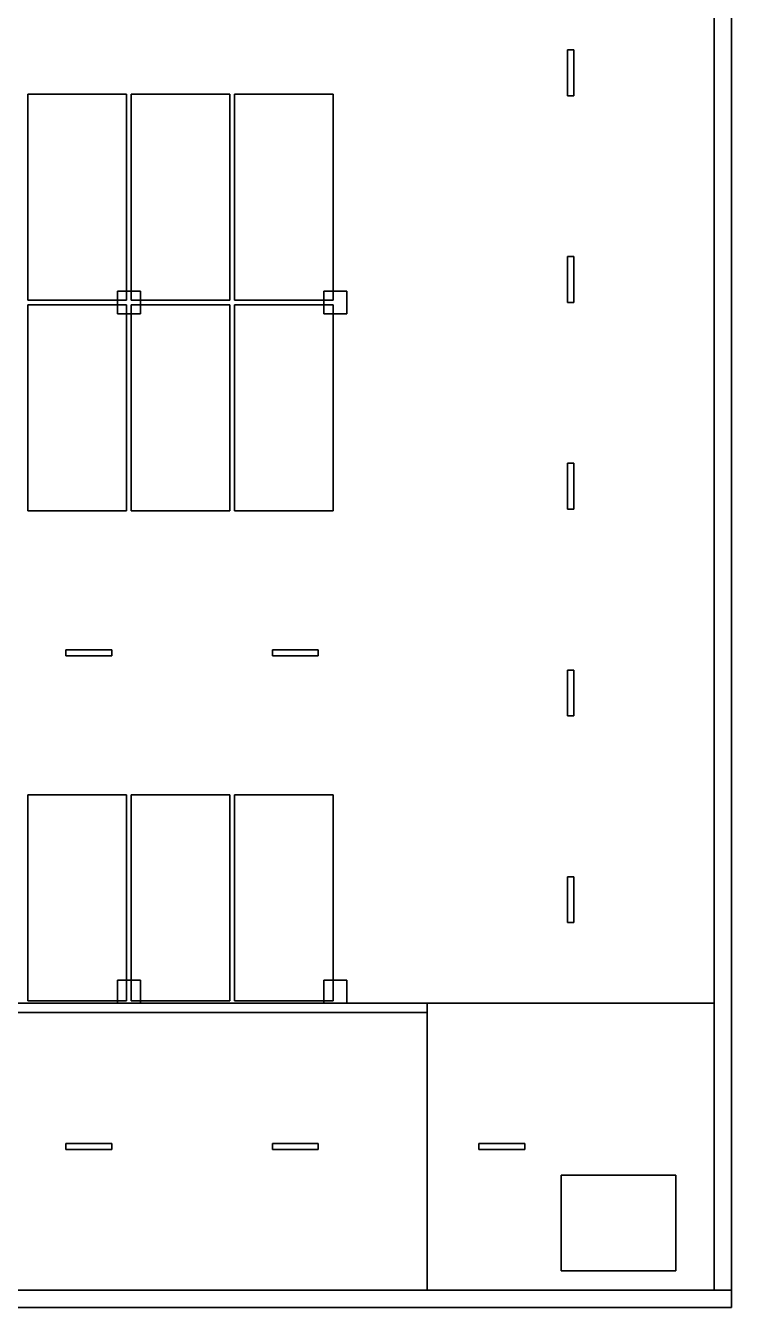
# Model space of a CAD drawing. Header units: metres. Extents: x 0 to 120, y -8 to 55.
# Drawn here: x 102 to 120.45, y -7.95 to 25.53 of the extents above; entities that cross this region are included whole.
import ezdxf

# ---------------------------------------------------------------- set-up
doc = ezdxf.new("R2010")
doc.units = ezdxf.units.M

msp = doc.modelspace()

# ---------------------------------------------------------------- linework, layer by layer
at = {"layer": 'COLUMN', "color": 7}
for points in [[(104.4, 18, -3.4), (104.4, 18.6, -3.4), (105, 18.6, -3.4), (105, 18, -3.4)], [(104.4, 18, -0.3), (105, 18, -0.3), (105, 18.6, -0.3), (104.4, 18.6, -0.3)], [(105, 18.6, -3.4), (104.4, 18.6, -3.4), (104.4, 18.6, -0.3), (105, 18.6, -0.3)], [(104.4, 18.6, -3.4), (104.4, 18, -3.4), (104.4, 18, -0.3), (104.4, 18.6, -0.3)], [(104.4, 18, -6.8), (104.4, 18.6, -6.8), (105, 18.6, -6.8), (105, 18, -6.8)], [(104.4, 18, -3.7), (105, 18, -3.7), (105, 18.6, -3.7), (104.4, 18.6, -3.7)], [(105, 18.6, -6.8), (104.4, 18.6, -6.8), (104.4, 18.6, -3.7), (105, 18.6, -3.7)], [(104.4, 18.6, -6.8), (104.4, 18, -6.8), (104.4, 18, -3.7), (104.4, 18.6, -3.7)], [(104.4, 18, -10.2), (104.4, 18.6, -10.2), (105, 18.6, -10.2), (105, 18, -10.2)], [(104.4, 18, -7.1), (105, 18, -7.1), (105, 18.6, -7.1), (104.4, 18.6, -7.1)], [(105, 18.6, -10.2), (104.4, 18.6, -10.2), (104.4, 18.6, -7.1), (105, 18.6, -7.1)], [(104.4, 18.6, -10.2), (104.4, 18, -10.2), (104.4, 18, -7.1), (104.4, 18.6, -7.1)], [(105, 18, -3.4), (105, 18.6, -3.4), (105, 18.6, -0.3), (105, 18, -0.3)], [(105, 18, -6.8), (105, 18.6, -6.8), (105, 18.6, -3.7), (105, 18, -3.7)], [(105, 18, -10.2), (105, 18.6, -10.2), (105, 18.6, -7.1), (105, 18, -7.1)], [(109.8, 18, -3.4), (109.8, 18.6, -3.4), (110.4, 18.6, -3.4), (110.4, 18, -3.4)], [(109.8, 18, -0.3), (110.4, 18, -0.3), (110.4, 18.6, -0.3), (109.8, 18.6, -0.3)], [(110.4, 18.6, -3.4), (109.8, 18.6, -3.4), (109.8, 18.6, -0.3), (110.4, 18.6, -0.3)], [(109.8, 18.6, -3.4), (109.8, 18, -3.4), (109.8, 18, -0.3), (109.8, 18.6, -0.3)], [(109.8, 18, -6.8), (109.8, 18.6, -6.8), (110.4, 18.6, -6.8), (110.4, 18, -6.8)], [(109.8, 18, -3.7), (110.4, 18, -3.7), (110.4, 18.6, -3.7), (109.8, 18.6, -3.7)], [(110.4, 18.6, -6.8), (109.8, 18.6, -6.8), (109.8, 18.6, -3.7), (110.4, 18.6, -3.7)], [(109.8, 18.6, -6.8), (109.8, 18, -6.8), (109.8, 18, -3.7), (109.8, 18.6, -3.7)], [(109.8, 18, -10.2), (109.8, 18.6, -10.2), (110.4, 18.6, -10.2), (110.4, 18, -10.2)], [(109.8, 18, -7.1), (110.4, 18, -7.1), (110.4, 18.6, -7.1), (109.8, 18.6, -7.1)], [(110.4, 18.6, -10.2), (109.8, 18.6, -10.2), (109.8, 18.6, -7.1), (110.4, 18.6, -7.1)], [(109.8, 18.6, -10.2), (109.8, 18, -10.2), (109.8, 18, -7.1), (109.8, 18.6, -7.1)], [(110.4, 18, -3.4), (110.4, 18.6, -3.4), (110.4, 18.6, -0.3), (110.4, 18, -0.3)], [(110.4, 18, -6.8), (110.4, 18.6, -6.8), (110.4, 18.6, -3.7), (110.4, 18, -3.7)], [(110.4, 18, -10.2), (110.4, 18.6, -10.2), (110.4, 18.6, -7.1), (110.4, 18, -7.1)], [(104.4, 18, -3.4), (105, 18, -3.4), (105, 18, -0.3), (104.4, 18, -0.3)], [(104.4, 18, -6.8), (105, 18, -6.8), (105, 18, -3.7), (104.4, 18, -3.7)], [(104.4, 18, -10.2), (105, 18, -10.2), (105, 18, -7.1), (104.4, 18, -7.1)], [(109.8, 18, -3.4), (110.4, 18, -3.4), (110.4, 18, -0.3), (109.8, 18, -0.3)], [(109.8, 18, -6.8), (110.4, 18, -6.8), (110.4, 18, -3.7), (109.8, 18, -3.7)], [(109.8, 18, -10.2), (110.4, 18, -10.2), (110.4, 18, -7.1), (109.8, 18, -7.1)], [(104.4, 0, -3.4), (104.4, 0.6, -3.4), (105, 0.6, -3.4), (105, 0, -3.4)], [(104.4, 0, -0.3), (105, 0, -0.3), (105, 0.6, -0.3), (104.4, 0.6, -0.3)], [(105, 0.6, -3.4), (104.4, 0.6, -3.4), (104.4, 0.6, -0.3), (105, 0.6, -0.3)], [(104.4, 0.6, -3.4), (104.4, 0, -3.4), (104.4, 0, -0.3), (104.4, 0.6, -0.3)], [(104.4, 0, -6.8), (104.4, 0.6, -6.8), (105, 0.6, -6.8), (105, 0, -6.8)], [(104.4, 0, -3.7), (105, 0, -3.7), (105, 0.6, -3.7), (104.4, 0.6, -3.7)], [(105, 0.6, -6.8), (104.4, 0.6, -6.8), (104.4, 0.6, -3.7), (105, 0.6, -3.7)], [(104.4, 0.6, -6.8), (104.4, 0, -6.8), (104.4, 0, -3.7), (104.4, 0.6, -3.7)], [(104.4, 0, -10.2), (104.4, 0.6, -10.2), (105, 0.6, -10.2), (105, 0, -10.2)], [(104.4, 0, -7.1), (105, 0, -7.1), (105, 0.6, -7.1), (104.4, 0.6, -7.1)], [(105, 0.6, -10.2), (104.4, 0.6, -10.2), (104.4, 0.6, -7.1), (105, 0.6, -7.1)], [(104.4, 0.6, -10.2), (104.4, 0, -10.2), (104.4, 0, -7.1), (104.4, 0.6, -7.1)], [(105, 0, -3.4), (105, 0.6, -3.4), (105, 0.6, -0.3), (105, 0, -0.3)], [(105, 0, -6.8), (105, 0.6, -6.8), (105, 0.6, -3.7), (105, 0, -3.7)], [(105, 0, -10.2), (105, 0.6, -10.2), (105, 0.6, -7.1), (105, 0, -7.1)], [(109.8, 0, -3.4), (109.8, 0.6, -3.4), (110.4, 0.6, -3.4), (110.4, 0, -3.4)], [(109.8, 0, -0.3), (110.4, 0, -0.3), (110.4, 0.6, -0.3), (109.8, 0.6, -0.3)], [(110.4, 0.6, -3.4), (109.8, 0.6, -3.4), (109.8, 0.6, -0.3), (110.4, 0.6, -0.3)], [(109.8, 0.6, -3.4), (109.8, 0, -3.4), (109.8, 0, -0.3), (109.8, 0.6, -0.3)], [(109.8, 0, -6.8), (109.8, 0.6, -6.8), (110.4, 0.6, -6.8), (110.4, 0, -6.8)], [(109.8, 0, -3.7), (110.4, 0, -3.7), (110.4, 0.6, -3.7), (109.8, 0.6, -3.7)], [(110.4, 0.6, -6.8), (109.8, 0.6, -6.8), (109.8, 0.6, -3.7), (110.4, 0.6, -3.7)], [(109.8, 0.6, -6.8), (109.8, 0, -6.8), (109.8, 0, -3.7), (109.8, 0.6, -3.7)], [(109.8, 0, -10.2), (109.8, 0.6, -10.2), (110.4, 0.6, -10.2), (110.4, 0, -10.2)], [(109.8, 0, -7.1), (110.4, 0, -7.1), (110.4, 0.6, -7.1), (109.8, 0.6, -7.1)], [(110.4, 0.6, -10.2), (109.8, 0.6, -10.2), (109.8, 0.6, -7.1), (110.4, 0.6, -7.1)], [(109.8, 0.6, -10.2), (109.8, 0, -10.2), (109.8, 0, -7.1), (109.8, 0.6, -7.1)], [(110.4, 0, -3.4), (110.4, 0.6, -3.4), (110.4, 0.6, -0.3), (110.4, 0, -0.3)], [(110.4, 0, -6.8), (110.4, 0.6, -6.8), (110.4, 0.6, -3.7), (110.4, 0, -3.7)], [(110.4, 0, -10.2), (110.4, 0.6, -10.2), (110.4, 0.6, -7.1), (110.4, 0, -7.1)], [(104.4, 0, -3.4), (105, 0, -3.4), (105, 0, -0.3), (104.4, 0, -0.3)], [(104.4, 0, -6.8), (105, 0, -6.8), (105, 0, -3.7), (104.4, 0, -3.7)], [(104.4, 0, -10.2), (105, 0, -10.2), (105, 0, -7.1), (104.4, 0, -7.1)], [(109.8, 0, -3.4), (110.4, 0, -3.4), (110.4, 0, -0.3), (109.8, 0, -0.3)], [(109.8, 0, -6.8), (110.4, 0, -6.8), (110.4, 0, -3.7), (109.8, 0, -3.7)], [(109.8, 0, -10.2), (110.4, 0, -10.2), (110.4, 0, -7.1), (109.8, 0, -7.1)]]:
    msp.add_3dface(points, dxfattribs=at)
at = {"layer": 'GUARD', "color": 9}
for points in [[(88.5, -0.25, -3.4), (88.5, 0, -3.4), (112.5, 0, -3.4), (112.5, -0.25, -3.4)], [(88.5, -0.25, -2.3), (112.5, -0.25, -2.3), (112.5, 0, -2.3), (88.5, 0, -2.3)], [(112.5, 0, -3.4), (88.5, 0, -3.4), (88.5, 0, -2.3), (112.5, 0, -2.3)], [(112.5, -0.25, -3.4), (112.5, 0, -3.4), (112.5, 0, -2.3), (112.5, -0.25, -2.3)], [(88.5, -0.25, -3.4), (112.5, -0.25, -3.4), (112.5, -0.25, -2.3), (88.5, -0.25, -2.3)]]:
    msp.add_3dface(points, dxfattribs=at)
at = {"layer": 'LIGHT', "color": 2}
for points in [[(116.17, 23.7, -0.4), (116.17, 24.9, -0.4), (116.33, 24.9, -0.4), (116.33, 23.7, -0.4)], [(116.17, 23.7, -0.3), (116.33, 23.7, -0.3), (116.33, 24.9, -0.3), (116.17, 24.9, -0.3)], [(116.33, 24.9, -0.4), (116.17, 24.9, -0.4), (116.17, 24.9, -0.3), (116.33, 24.9, -0.3)], [(116.17, 24.9, -0.4), (116.17, 23.7, -0.4), (116.17, 23.7, -0.3), (116.17, 24.9, -0.3)], [(116.17, 23.7, -3.8), (116.17, 24.9, -3.8), (116.33, 24.9, -3.8), (116.33, 23.7, -3.8)], [(116.17, 23.7, -3.7), (116.33, 23.7, -3.7), (116.33, 24.9, -3.7), (116.17, 24.9, -3.7)], [(116.33, 24.9, -3.8), (116.17, 24.9, -3.8), (116.17, 24.9, -3.7), (116.33, 24.9, -3.7)], [(116.17, 24.9, -3.8), (116.17, 23.7, -3.8), (116.17, 23.7, -3.7), (116.17, 24.9, -3.7)], [(116.17, 23.7, -7.2), (116.17, 24.9, -7.2), (116.33, 24.9, -7.2), (116.33, 23.7, -7.2)], [(116.17, 23.7, -7.1), (116.33, 23.7, -7.1), (116.33, 24.9, -7.1), (116.17, 24.9, -7.1)], [(116.33, 24.9, -7.2), (116.17, 24.9, -7.2), (116.17, 24.9, -7.1), (116.33, 24.9, -7.1)], [(116.17, 24.9, -7.2), (116.17, 23.7, -7.2), (116.17, 23.7, -7.1), (116.17, 24.9, -7.1)], [(116.33, 23.7, -0.4), (116.33, 24.9, -0.4), (116.33, 24.9, -0.3), (116.33, 23.7, -0.3)], [(116.33, 23.7, -3.8), (116.33, 24.9, -3.8), (116.33, 24.9, -3.7), (116.33, 23.7, -3.7)], [(116.33, 23.7, -7.2), (116.33, 24.9, -7.2), (116.33, 24.9, -7.1), (116.33, 23.7, -7.1)], [(116.17, 23.7, -0.4), (116.33, 23.7, -0.4), (116.33, 23.7, -0.3), (116.17, 23.7, -0.3)], [(116.17, 23.7, -3.8), (116.33, 23.7, -3.8), (116.33, 23.7, -3.7), (116.17, 23.7, -3.7)], [(116.17, 23.7, -7.2), (116.33, 23.7, -7.2), (116.33, 23.7, -7.1), (116.17, 23.7, -7.1)], [(116.17, 18.3, -0.4), (116.17, 19.5, -0.4), (116.33, 19.5, -0.4), (116.33, 18.3, -0.4)], [(116.17, 18.3, -0.3), (116.33, 18.3, -0.3), (116.33, 19.5, -0.3), (116.17, 19.5, -0.3)], [(116.33, 19.5, -0.4), (116.17, 19.5, -0.4), (116.17, 19.5, -0.3), (116.33, 19.5, -0.3)], [(116.17, 19.5, -0.4), (116.17, 18.3, -0.4), (116.17, 18.3, -0.3), (116.17, 19.5, -0.3)], [(116.17, 18.3, -3.8), (116.17, 19.5, -3.8), (116.33, 19.5, -3.8), (116.33, 18.3, -3.8)], [(116.17, 18.3, -3.7), (116.33, 18.3, -3.7), (116.33, 19.5, -3.7), (116.17, 19.5, -3.7)], [(116.33, 19.5, -3.8), (116.17, 19.5, -3.8), (116.17, 19.5, -3.7), (116.33, 19.5, -3.7)], [(116.17, 19.5, -3.8), (116.17, 18.3, -3.8), (116.17, 18.3, -3.7), (116.17, 19.5, -3.7)], [(116.17, 18.3, -7.2), (116.17, 19.5, -7.2), (116.33, 19.5, -7.2), (116.33, 18.3, -7.2)], [(116.17, 18.3, -7.1), (116.33, 18.3, -7.1), (116.33, 19.5, -7.1), (116.17, 19.5, -7.1)], [(116.33, 19.5, -7.2), (116.17, 19.5, -7.2), (116.17, 19.5, -7.1), (116.33, 19.5, -7.1)], [(116.17, 19.5, -7.2), (116.17, 18.3, -7.2), (116.17, 18.3, -7.1), (116.17, 19.5, -7.1)], [(116.33, 18.3, -0.4), (116.33, 19.5, -0.4), (116.33, 19.5, -0.3), (116.33, 18.3, -0.3)], [(116.33, 18.3, -3.8), (116.33, 19.5, -3.8), (116.33, 19.5, -3.7), (116.33, 18.3, -3.7)], [(116.33, 18.3, -7.2), (116.33, 19.5, -7.2), (116.33, 19.5, -7.1), (116.33, 18.3, -7.1)], [(116.17, 18.3, -0.4), (116.33, 18.3, -0.4), (116.33, 18.3, -0.3), (116.17, 18.3, -0.3)], [(116.17, 18.3, -3.8), (116.33, 18.3, -3.8), (116.33, 18.3, -3.7), (116.17, 18.3, -3.7)], [(116.17, 18.3, -7.2), (116.33, 18.3, -7.2), (116.33, 18.3, -7.1), (116.17, 18.3, -7.1)], [(116.17, 12.9, -0.4), (116.17, 14.1, -0.4), (116.33, 14.1, -0.4), (116.33, 12.9, -0.4)], [(116.17, 12.9, -0.3), (116.33, 12.9, -0.3), (116.33, 14.1, -0.3), (116.17, 14.1, -0.3)], [(116.33, 14.1, -0.4), (116.17, 14.1, -0.4), (116.17, 14.1, -0.3), (116.33, 14.1, -0.3)], [(116.17, 14.1, -0.4), (116.17, 12.9, -0.4), (116.17, 12.9, -0.3), (116.17, 14.1, -0.3)], [(116.17, 12.9, -3.8), (116.17, 14.1, -3.8), (116.33, 14.1, -3.8), (116.33, 12.9, -3.8)], [(116.17, 12.9, -3.7), (116.33, 12.9, -3.7), (116.33, 14.1, -3.7), (116.17, 14.1, -3.7)], [(116.33, 14.1, -3.8), (116.17, 14.1, -3.8), (116.17, 14.1, -3.7), (116.33, 14.1, -3.7)], [(116.17, 14.1, -3.8), (116.17, 12.9, -3.8), (116.17, 12.9, -3.7), (116.17, 14.1, -3.7)], [(116.17, 12.9, -7.2), (116.17, 14.1, -7.2), (116.33, 14.1, -7.2), (116.33, 12.9, -7.2)], [(116.17, 12.9, -7.1), (116.33, 12.9, -7.1), (116.33, 14.1, -7.1), (116.17, 14.1, -7.1)], [(116.33, 14.1, -7.2), (116.17, 14.1, -7.2), (116.17, 14.1, -7.1), (116.33, 14.1, -7.1)], [(116.17, 14.1, -7.2), (116.17, 12.9, -7.2), (116.17, 12.9, -7.1), (116.17, 14.1, -7.1)], [(116.33, 12.9, -0.4), (116.33, 14.1, -0.4), (116.33, 14.1, -0.3), (116.33, 12.9, -0.3)], [(116.33, 12.9, -3.8), (116.33, 14.1, -3.8), (116.33, 14.1, -3.7), (116.33, 12.9, -3.7)], [(116.33, 12.9, -7.2), (116.33, 14.1, -7.2), (116.33, 14.1, -7.1), (116.33, 12.9, -7.1)], [(116.17, 12.9, -0.4), (116.33, 12.9, -0.4), (116.33, 12.9, -0.3), (116.17, 12.9, -0.3)], [(116.17, 12.9, -3.8), (116.33, 12.9, -3.8), (116.33, 12.9, -3.7), (116.17, 12.9, -3.7)], [(116.17, 12.9, -7.2), (116.33, 12.9, -7.2), (116.33, 12.9, -7.1), (116.17, 12.9, -7.1)], [(103.05, 9.07, -0.4), (103.05, 9.23, -0.4), (104.25, 9.23, -0.4), (104.25, 9.07, -0.4)], [(103.05, 9.07, -0.3), (104.25, 9.07, -0.3), (104.25, 9.23, -0.3), (103.05, 9.23, -0.3)], [(104.25, 9.23, -0.4), (103.05, 9.23, -0.4), (103.05, 9.23, -0.3), (104.25, 9.23, -0.3)], [(103.05, 9.23, -0.4), (103.05, 9.07, -0.4), (103.05, 9.07, -0.3), (103.05, 9.23, -0.3)], [(103.05, 9.07, -3.8), (103.05, 9.23, -3.8), (104.25, 9.23, -3.8), (104.25, 9.07, -3.8)], [(103.05, 9.07, -3.7), (104.25, 9.07, -3.7), (104.25, 9.23, -3.7), (103.05, 9.23, -3.7)], [(104.25, 9.23, -3.8), (103.05, 9.23, -3.8), (103.05, 9.23, -3.7), (104.25, 9.23, -3.7)], [(103.05, 9.23, -3.8), (103.05, 9.07, -3.8), (103.05, 9.07, -3.7), (103.05, 9.23, -3.7)], [(103.05, 9.07, -7.2), (103.05, 9.23, -7.2), (104.25, 9.23, -7.2), (104.25, 9.07, -7.2)], [(103.05, 9.07, -7.1), (104.25, 9.07, -7.1), (104.25, 9.23, -7.1), (103.05, 9.23, -7.1)], [(104.25, 9.23, -7.2), (103.05, 9.23, -7.2), (103.05, 9.23, -7.1), (104.25, 9.23, -7.1)], [(103.05, 9.23, -7.2), (103.05, 9.07, -7.2), (103.05, 9.07, -7.1), (103.05, 9.23, -7.1)], [(103.05, 9.07, -0.4), (104.25, 9.07, -0.4), (104.25, 9.07, -0.3), (103.05, 9.07, -0.3)], [(103.05, 9.07, -3.8), (104.25, 9.07, -3.8), (104.25, 9.07, -3.7), (103.05, 9.07, -3.7)], [(103.05, 9.07, -7.2), (104.25, 9.07, -7.2), (104.25, 9.07, -7.1), (103.05, 9.07, -7.1)], [(104.25, 9.07, -0.4), (104.25, 9.23, -0.4), (104.25, 9.23, -0.3), (104.25, 9.07, -0.3)], [(104.25, 9.07, -3.8), (104.25, 9.23, -3.8), (104.25, 9.23, -3.7), (104.25, 9.07, -3.7)], [(104.25, 9.07, -7.2), (104.25, 9.23, -7.2), (104.25, 9.23, -7.1), (104.25, 9.07, -7.1)], [(108.45, 9.07, -0.4), (108.45, 9.23, -0.4), (109.65, 9.23, -0.4), (109.65, 9.07, -0.4)], [(108.45, 9.07, -0.3), (109.65, 9.07, -0.3), (109.65, 9.23, -0.3), (108.45, 9.23, -0.3)], [(109.65, 9.23, -0.4), (108.45, 9.23, -0.4), (108.45, 9.23, -0.3), (109.65, 9.23, -0.3)], [(108.45, 9.23, -0.4), (108.45, 9.07, -0.4), (108.45, 9.07, -0.3), (108.45, 9.23, -0.3)], [(108.45, 9.07, -3.8), (108.45, 9.23, -3.8), (109.65, 9.23, -3.8), (109.65, 9.07, -3.8)], [(108.45, 9.07, -3.7), (109.65, 9.07, -3.7), (109.65, 9.23, -3.7), (108.45, 9.23, -3.7)], [(109.65, 9.23, -3.8), (108.45, 9.23, -3.8), (108.45, 9.23, -3.7), (109.65, 9.23, -3.7)], [(108.45, 9.23, -3.8), (108.45, 9.07, -3.8), (108.45, 9.07, -3.7), (108.45, 9.23, -3.7)], [(108.45, 9.07, -7.2), (108.45, 9.23, -7.2), (109.65, 9.23, -7.2), (109.65, 9.07, -7.2)], [(108.45, 9.07, -7.1), (109.65, 9.07, -7.1), (109.65, 9.23, -7.1), (108.45, 9.23, -7.1)], [(109.65, 9.23, -7.2), (108.45, 9.23, -7.2), (108.45, 9.23, -7.1), (109.65, 9.23, -7.1)], [(108.45, 9.23, -7.2), (108.45, 9.07, -7.2), (108.45, 9.07, -7.1), (108.45, 9.23, -7.1)], [(108.45, 9.07, -0.4), (109.65, 9.07, -0.4), (109.65, 9.07, -0.3), (108.45, 9.07, -0.3)], [(108.45, 9.07, -3.8), (109.65, 9.07, -3.8), (109.65, 9.07, -3.7), (108.45, 9.07, -3.7)], [(108.45, 9.07, -7.2), (109.65, 9.07, -7.2), (109.65, 9.07, -7.1), (108.45, 9.07, -7.1)], [(109.65, 9.07, -0.4), (109.65, 9.23, -0.4), (109.65, 9.23, -0.3), (109.65, 9.07, -0.3)], [(109.65, 9.07, -3.8), (109.65, 9.23, -3.8), (109.65, 9.23, -3.7), (109.65, 9.07, -3.7)], [(109.65, 9.07, -7.2), (109.65, 9.23, -7.2), (109.65, 9.23, -7.1), (109.65, 9.07, -7.1)], [(116.17, 7.5, -0.4), (116.17, 8.7, -0.4), (116.33, 8.7, -0.4), (116.33, 7.5, -0.4)], [(116.17, 7.5, -0.3), (116.33, 7.5, -0.3), (116.33, 8.7, -0.3), (116.17, 8.7, -0.3)], [(116.33, 8.7, -0.4), (116.17, 8.7, -0.4), (116.17, 8.7, -0.3), (116.33, 8.7, -0.3)], [(116.17, 8.7, -0.4), (116.17, 7.5, -0.4), (116.17, 7.5, -0.3), (116.17, 8.7, -0.3)], [(116.17, 7.5, -3.8), (116.17, 8.7, -3.8), (116.33, 8.7, -3.8), (116.33, 7.5, -3.8)], [(116.17, 7.5, -3.7), (116.33, 7.5, -3.7), (116.33, 8.7, -3.7), (116.17, 8.7, -3.7)], [(116.33, 8.7, -3.8), (116.17, 8.7, -3.8), (116.17, 8.7, -3.7), (116.33, 8.7, -3.7)], [(116.17, 8.7, -3.8), (116.17, 7.5, -3.8), (116.17, 7.5, -3.7), (116.17, 8.7, -3.7)], [(116.17, 7.5, -7.2), (116.17, 8.7, -7.2), (116.33, 8.7, -7.2), (116.33, 7.5, -7.2)], [(116.17, 7.5, -7.1), (116.33, 7.5, -7.1), (116.33, 8.7, -7.1), (116.17, 8.7, -7.1)], [(116.33, 8.7, -7.2), (116.17, 8.7, -7.2), (116.17, 8.7, -7.1), (116.33, 8.7, -7.1)], [(116.17, 8.7, -7.2), (116.17, 7.5, -7.2), (116.17, 7.5, -7.1), (116.17, 8.7, -7.1)], [(116.33, 7.5, -0.4), (116.33, 8.7, -0.4), (116.33, 8.7, -0.3), (116.33, 7.5, -0.3)], [(116.33, 7.5, -3.8), (116.33, 8.7, -3.8), (116.33, 8.7, -3.7), (116.33, 7.5, -3.7)], [(116.33, 7.5, -7.2), (116.33, 8.7, -7.2), (116.33, 8.7, -7.1), (116.33, 7.5, -7.1)], [(116.17, 7.5, -0.4), (116.33, 7.5, -0.4), (116.33, 7.5, -0.3), (116.17, 7.5, -0.3)], [(116.17, 7.5, -3.8), (116.33, 7.5, -3.8), (116.33, 7.5, -3.7), (116.17, 7.5, -3.7)], [(116.17, 7.5, -7.2), (116.33, 7.5, -7.2), (116.33, 7.5, -7.1), (116.17, 7.5, -7.1)], [(116.17, 2.1, -0.4), (116.17, 3.3, -0.4), (116.33, 3.3, -0.4), (116.33, 2.1, -0.4)], [(116.17, 2.1, -0.3), (116.33, 2.1, -0.3), (116.33, 3.3, -0.3), (116.17, 3.3, -0.3)], [(116.33, 3.3, -0.4), (116.17, 3.3, -0.4), (116.17, 3.3, -0.3), (116.33, 3.3, -0.3)], [(116.17, 3.3, -0.4), (116.17, 2.1, -0.4), (116.17, 2.1, -0.3), (116.17, 3.3, -0.3)], [(116.17, 2.1, -3.8), (116.17, 3.3, -3.8), (116.33, 3.3, -3.8), (116.33, 2.1, -3.8)], [(116.17, 2.1, -3.7), (116.33, 2.1, -3.7), (116.33, 3.3, -3.7), (116.17, 3.3, -3.7)], [(116.33, 3.3, -3.8), (116.17, 3.3, -3.8), (116.17, 3.3, -3.7), (116.33, 3.3, -3.7)], [(116.17, 3.3, -3.8), (116.17, 2.1, -3.8), (116.17, 2.1, -3.7), (116.17, 3.3, -3.7)], [(116.17, 2.1, -7.2), (116.17, 3.3, -7.2), (116.33, 3.3, -7.2), (116.33, 2.1, -7.2)], [(116.17, 2.1, -7.1), (116.33, 2.1, -7.1), (116.33, 3.3, -7.1), (116.17, 3.3, -7.1)], [(116.33, 3.3, -7.2), (116.17, 3.3, -7.2), (116.17, 3.3, -7.1), (116.33, 3.3, -7.1)], [(116.17, 3.3, -7.2), (116.17, 2.1, -7.2), (116.17, 2.1, -7.1), (116.17, 3.3, -7.1)], [(116.33, 2.1, -0.4), (116.33, 3.3, -0.4), (116.33, 3.3, -0.3), (116.33, 2.1, -0.3)], [(116.33, 2.1, -3.8), (116.33, 3.3, -3.8), (116.33, 3.3, -3.7), (116.33, 2.1, -3.7)], [(116.33, 2.1, -7.2), (116.33, 3.3, -7.2), (116.33, 3.3, -7.1), (116.33, 2.1, -7.1)], [(116.17, 2.1, -0.4), (116.33, 2.1, -0.4), (116.33, 2.1, -0.3), (116.17, 2.1, -0.3)], [(116.17, 2.1, -3.8), (116.33, 2.1, -3.8), (116.33, 2.1, -3.7), (116.17, 2.1, -3.7)], [(116.17, 2.1, -7.2), (116.33, 2.1, -7.2), (116.33, 2.1, -7.1), (116.17, 2.1, -7.1)], [(103.05, -3.83, -0.4), (103.05, -3.67, -0.4), (104.25, -3.67, -0.4), (104.25, -3.83, -0.4)], [(103.05, -3.83, -0.3), (104.25, -3.83, -0.3), (104.25, -3.67, -0.3), (103.05, -3.67, -0.3)], [(104.25, -3.67, -0.4), (103.05, -3.67, -0.4), (103.05, -3.67, -0.3), (104.25, -3.67, -0.3)], [(103.05, -3.67, -0.4), (103.05, -3.83, -0.4), (103.05, -3.83, -0.3), (103.05, -3.67, -0.3)], [(103.05, -3.83, -3.8), (103.05, -3.67, -3.8), (104.25, -3.67, -3.8), (104.25, -3.83, -3.8)], [(103.05, -3.83, -3.7), (104.25, -3.83, -3.7), (104.25, -3.67, -3.7), (103.05, -3.67, -3.7)], [(104.25, -3.67, -3.8), (103.05, -3.67, -3.8), (103.05, -3.67, -3.7), (104.25, -3.67, -3.7)], [(103.05, -3.67, -3.8), (103.05, -3.83, -3.8), (103.05, -3.83, -3.7), (103.05, -3.67, -3.7)], [(103.05, -3.83, -7.2), (103.05, -3.67, -7.2), (104.25, -3.67, -7.2), (104.25, -3.83, -7.2)], [(103.05, -3.83, -7.1), (104.25, -3.83, -7.1), (104.25, -3.67, -7.1), (103.05, -3.67, -7.1)], [(104.25, -3.67, -7.2), (103.05, -3.67, -7.2), (103.05, -3.67, -7.1), (104.25, -3.67, -7.1)], [(103.05, -3.67, -7.2), (103.05, -3.83, -7.2), (103.05, -3.83, -7.1), (103.05, -3.67, -7.1)], [(104.25, -3.83, -0.4), (104.25, -3.67, -0.4), (104.25, -3.67, -0.3), (104.25, -3.83, -0.3)], [(104.25, -3.83, -3.8), (104.25, -3.67, -3.8), (104.25, -3.67, -3.7), (104.25, -3.83, -3.7)], [(104.25, -3.83, -7.2), (104.25, -3.67, -7.2), (104.25, -3.67, -7.1), (104.25, -3.83, -7.1)], [(108.45, -3.83, -0.4), (108.45, -3.67, -0.4), (109.65, -3.67, -0.4), (109.65, -3.83, -0.4)], [(108.45, -3.83, -0.3), (109.65, -3.83, -0.3), (109.65, -3.67, -0.3), (108.45, -3.67, -0.3)], [(109.65, -3.67, -0.4), (108.45, -3.67, -0.4), (108.45, -3.67, -0.3), (109.65, -3.67, -0.3)], [(108.45, -3.67, -0.4), (108.45, -3.83, -0.4), (108.45, -3.83, -0.3), (108.45, -3.67, -0.3)], [(108.45, -3.83, -3.8), (108.45, -3.67, -3.8), (109.65, -3.67, -3.8), (109.65, -3.83, -3.8)], [(108.45, -3.83, -3.7), (109.65, -3.83, -3.7), (109.65, -3.67, -3.7), (108.45, -3.67, -3.7)], [(109.65, -3.67, -3.8), (108.45, -3.67, -3.8), (108.45, -3.67, -3.7), (109.65, -3.67, -3.7)], [(108.45, -3.67, -3.8), (108.45, -3.83, -3.8), (108.45, -3.83, -3.7), (108.45, -3.67, -3.7)], [(108.45, -3.83, -7.2), (108.45, -3.67, -7.2), (109.65, -3.67, -7.2), (109.65, -3.83, -7.2)], [(108.45, -3.83, -7.1), (109.65, -3.83, -7.1), (109.65, -3.67, -7.1), (108.45, -3.67, -7.1)], [(109.65, -3.67, -7.2), (108.45, -3.67, -7.2), (108.45, -3.67, -7.1), (109.65, -3.67, -7.1)], [(108.45, -3.67, -7.2), (108.45, -3.83, -7.2), (108.45, -3.83, -7.1), (108.45, -3.67, -7.1)], [(109.65, -3.83, -0.4), (109.65, -3.67, -0.4), (109.65, -3.67, -0.3), (109.65, -3.83, -0.3)], [(109.65, -3.83, -3.8), (109.65, -3.67, -3.8), (109.65, -3.67, -3.7), (109.65, -3.83, -3.7)], [(109.65, -3.83, -7.2), (109.65, -3.67, -7.2), (109.65, -3.67, -7.1), (109.65, -3.83, -7.1)], [(113.85, -3.83, -0.4), (113.85, -3.67, -0.4), (115.05, -3.67, -0.4), (115.05, -3.83, -0.4)], [(113.85, -3.83, -0.3), (115.05, -3.83, -0.3), (115.05, -3.67, -0.3), (113.85, -3.67, -0.3)], [(115.05, -3.67, -0.4), (113.85, -3.67, -0.4), (113.85, -3.67, -0.3), (115.05, -3.67, -0.3)], [(113.85, -3.67, -0.4), (113.85, -3.83, -0.4), (113.85, -3.83, -0.3), (113.85, -3.67, -0.3)], [(113.85, -3.83, -3.8), (113.85, -3.67, -3.8), (115.05, -3.67, -3.8), (115.05, -3.83, -3.8)], [(113.85, -3.83, -3.7), (115.05, -3.83, -3.7), (115.05, -3.67, -3.7), (113.85, -3.67, -3.7)], [(115.05, -3.67, -3.8), (113.85, -3.67, -3.8), (113.85, -3.67, -3.7), (115.05, -3.67, -3.7)], [(113.85, -3.67, -3.8), (113.85, -3.83, -3.8), (113.85, -3.83, -3.7), (113.85, -3.67, -3.7)], [(113.85, -3.83, -7.2), (113.85, -3.67, -7.2), (115.05, -3.67, -7.2), (115.05, -3.83, -7.2)], [(113.85, -3.83, -7.1), (115.05, -3.83, -7.1), (115.05, -3.67, -7.1), (113.85, -3.67, -7.1)], [(115.05, -3.67, -7.2), (113.85, -3.67, -7.2), (113.85, -3.67, -7.1), (115.05, -3.67, -7.1)], [(113.85, -3.67, -7.2), (113.85, -3.83, -7.2), (113.85, -3.83, -7.1), (113.85, -3.67, -7.1)], [(115.05, -3.83, -0.4), (115.05, -3.67, -0.4), (115.05, -3.67, -0.3), (115.05, -3.83, -0.3)], [(115.05, -3.83, -3.8), (115.05, -3.67, -3.8), (115.05, -3.67, -3.7), (115.05, -3.83, -3.7)], [(115.05, -3.83, -7.2), (115.05, -3.67, -7.2), (115.05, -3.67, -7.1), (115.05, -3.83, -7.1)], [(103.05, -3.83, -0.4), (104.25, -3.83, -0.4), (104.25, -3.83, -0.3), (103.05, -3.83, -0.3)], [(103.05, -3.83, -3.8), (104.25, -3.83, -3.8), (104.25, -3.83, -3.7), (103.05, -3.83, -3.7)], [(103.05, -3.83, -7.2), (104.25, -3.83, -7.2), (104.25, -3.83, -7.1), (103.05, -3.83, -7.1)], [(108.45, -3.83, -0.4), (109.65, -3.83, -0.4), (109.65, -3.83, -0.3), (108.45, -3.83, -0.3)], [(108.45, -3.83, -3.8), (109.65, -3.83, -3.8), (109.65, -3.83, -3.7), (108.45, -3.83, -3.7)], [(108.45, -3.83, -7.2), (109.65, -3.83, -7.2), (109.65, -3.83, -7.1), (108.45, -3.83, -7.1)], [(113.85, -3.83, -0.4), (115.05, -3.83, -0.4), (115.05, -3.83, -0.3), (113.85, -3.83, -0.3)], [(113.85, -3.83, -3.8), (115.05, -3.83, -3.8), (115.05, -3.83, -3.7), (113.85, -3.83, -3.7)], [(113.85, -3.83, -7.2), (115.05, -3.83, -7.2), (115.05, -3.83, -7.1), (113.85, -3.83, -7.1)]]:
    msp.add_3dface(points, dxfattribs=at)
at = {"layer": 'PUMP', "color": 150}
for points in [[(116, -7, -11.7), (116, -4.5, -11.7), (119, -4.5, -11.7), (119, -7, -11.7)], [(116, -7, -10.05), (119, -7, -10.05), (119, -4.5, -10.05), (116, -4.5, -10.05)], [(119, -4.5, -11.7), (116, -4.5, -11.7), (116, -4.5, -10.05), (119, -4.5, -10.05)], [(116, -4.5, -11.7), (116, -7, -11.7), (116, -7, -10.05), (116, -4.5, -10.05)], [(119, -7, -11.7), (119, -4.5, -11.7), (119, -4.5, -10.05), (119, -7, -10.05)], [(116, -7, -11.7), (119, -7, -11.7), (119, -7, -10.05), (116, -7, -10.05)]]:
    msp.add_3dface(points, dxfattribs=at)
at = {"layer": 'RAMP', "color": 30}
for points in [[(88.5, -7.5, -3.7), (88.5, 0, -3.7), (112.5, 0, -7.1), (112.5, -7.5, -7.1)], [(88.5, -7.5, -3.4), (112.5, -7.5, -6.8), (112.5, 0, -6.8), (88.5, 0, -3.4)], [(112.5, 0, -7.1), (88.5, 0, -3.7), (88.5, 0, -3.4), (112.5, 0, -6.8)], [(112.5, -7.5, -7.1), (112.5, 0, -7.1), (112.5, 0, -6.8), (112.5, -7.5, -6.8)], [(88.5, -7.5, -3.7), (112.5, -7.5, -7.1), (112.5, -7.5, -6.8), (88.5, -7.5, -3.4)]]:
    msp.add_3dface(points, dxfattribs=at)
at = {"layer": 'ROOF', "color": 3}
for points in [[(0, 0, -0.3), (0, 54.9, -0.3), (120, 54.9, -0.3), (120, 0, -0.3)], [(0, 0), (120, 0), (120, 54.9), (0, 54.9)], [(120, 0, -0.3), (120, 54.9, -0.3), (120, 54.9), (120, 0)], [(0, 0, -0.3), (120, 0, -0.3), (120, 0), (0, 0)], [(31.5, -7.5, -0.3), (31.5, 0, -0.3), (120, 0, -0.3), (120, -7.5, -0.3)], [(31.5, -7.5), (120, -7.5), (120, 0), (31.5, 0)], [(120, 0, -0.3), (31.5, 0, -0.3), (31.5, 0), (120, 0)], [(120, -7.5, -0.3), (120, 0, -0.3), (120, 0), (120, -7.5)], [(31.5, -7.5, -0.3), (120, -7.5, -0.3), (120, -7.5), (31.5, -7.5)]]:
    msp.add_3dface(points, dxfattribs=at)
at = {"layer": 'SLAB', "color": 8}
for points in [[(0, 0, -3.7), (0, 54.9, -3.7), (120, 54.9, -3.7), (120, 0, -3.7)], [(0, 0, -3.4), (120, 0, -3.4), (120, 54.9, -3.4), (0, 54.9, -3.4)], [(0, 0, -7.1), (0, 54.9, -7.1), (120, 54.9, -7.1), (120, 0, -7.1)], [(0, 0, -6.8), (120, 0, -6.8), (120, 54.9, -6.8), (0, 54.9, -6.8)], [(0, 0, -10.8), (0, 54.9, -10.8), (120, 54.9, -10.8), (120, 0, -10.8)], [(0, 0, -10.2), (120, 0, -10.2), (120, 54.9, -10.2), (0, 54.9, -10.2)], [(120, 0, -3.7), (120, 54.9, -3.7), (120, 54.9, -3.4), (120, 0, -3.4)], [(120, 0, -7.1), (120, 54.9, -7.1), (120, 54.9, -6.8), (120, 0, -6.8)], [(120, 0, -10.8), (120, 54.9, -10.8), (120, 54.9, -10.2), (120, 0, -10.2)], [(0, 0, -3.7), (120, 0, -3.7), (120, 0, -3.4), (0, 0, -3.4)], [(0, 0, -7.1), (120, 0, -7.1), (120, 0, -6.8), (0, 0, -6.8)], [(0, 0, -10.8), (120, 0, -10.8), (120, 0, -10.2), (0, 0, -10.2)], [(0, -7.5, -10.8), (0, 0, -10.8), (120, 0, -10.8), (120, -7.5, -10.8)], [(0, -7.5, -10.2), (120, -7.5, -10.2), (120, 0, -10.2), (0, 0, -10.2)], [(120, 0, -10.8), (0, 0, -10.8), (0, 0, -10.2), (120, 0, -10.2)], [(31.5, -7.5, -7.1), (31.5, 0, -7.1), (120, 0, -7.1), (120, -7.5, -7.1)], [(31.5, -7.5, -6.8), (120, -7.5, -6.8), (120, 0, -6.8), (31.5, 0, -6.8)], [(120, 0, -7.1), (31.5, 0, -7.1), (31.5, 0, -6.8), (120, 0, -6.8)], [(112.5, -7.5, -3.7), (112.5, 0, -3.7), (120, 0, -3.7), (120, -7.5, -3.7)], [(112.5, -7.5, -3.4), (120, -7.5, -3.4), (120, 0, -3.4), (112.5, 0, -3.4)], [(120, 0, -3.7), (112.5, 0, -3.7), (112.5, 0, -3.4), (120, 0, -3.4)], [(112.5, 0, -3.7), (112.5, -7.5, -3.7), (112.5, -7.5, -3.4), (112.5, 0, -3.4)], [(120, -7.5, -3.7), (120, 0, -3.7), (120, 0, -3.4), (120, -7.5, -3.4)], [(120, -7.5, -7.1), (120, 0, -7.1), (120, 0, -6.8), (120, -7.5, -6.8)], [(120, -7.5, -10.8), (120, 0, -10.8), (120, 0, -10.2), (120, -7.5, -10.2)], [(0, -7.5, -10.8), (120, -7.5, -10.8), (120, -7.5, -10.2), (0, -7.5, -10.2)], [(31.5, -7.5, -7.1), (120, -7.5, -7.1), (120, -7.5, -6.8), (31.5, -7.5, -6.8)], [(112.5, -7.5, -3.7), (120, -7.5, -3.7), (120, -7.5, -3.4), (112.5, -7.5, -3.4)]]:
    msp.add_3dface(points, dxfattribs=at)
at = {"layer": 'STALL_EV', "color": 90}
for points in [[(102.06, 18.36, -6.795), (102.06, 23.74, -6.795), (104.64, 23.74, -6.795), (104.64, 18.36, -6.795)], [(102.06, 18.36, -6.785), (104.64, 18.36, -6.785), (104.64, 23.74, -6.785), (102.06, 23.74, -6.785)], [(104.64, 23.74, -6.795), (102.06, 23.74, -6.795), (102.06, 23.74, -6.785), (104.64, 23.74, -6.785)], [(102.06, 23.74, -6.795), (102.06, 18.36, -6.795), (102.06, 18.36, -6.785), (102.06, 23.74, -6.785)], [(104.64, 18.36, -6.795), (104.64, 23.74, -6.795), (104.64, 23.74, -6.785), (104.64, 18.36, -6.785)], [(104.76, 18.36, -6.795), (104.76, 23.74, -6.795), (107.34, 23.74, -6.795), (107.34, 18.36, -6.795)], [(104.76, 18.36, -6.785), (107.34, 18.36, -6.785), (107.34, 23.74, -6.785), (104.76, 23.74, -6.785)], [(107.34, 23.74, -6.795), (104.76, 23.74, -6.795), (104.76, 23.74, -6.785), (107.34, 23.74, -6.785)], [(104.76, 23.74, -6.795), (104.76, 18.36, -6.795), (104.76, 18.36, -6.785), (104.76, 23.74, -6.785)], [(107.34, 18.36, -6.795), (107.34, 23.74, -6.795), (107.34, 23.74, -6.785), (107.34, 18.36, -6.785)], [(107.46, 18.36, -6.795), (107.46, 23.74, -6.795), (110.04, 23.74, -6.795), (110.04, 18.36, -6.795)], [(107.46, 18.36, -6.785), (110.04, 18.36, -6.785), (110.04, 23.74, -6.785), (107.46, 23.74, -6.785)], [(110.04, 23.74, -6.795), (107.46, 23.74, -6.795), (107.46, 23.74, -6.785), (110.04, 23.74, -6.785)], [(107.46, 23.74, -6.795), (107.46, 18.36, -6.795), (107.46, 18.36, -6.785), (107.46, 23.74, -6.785)], [(110.04, 18.36, -6.795), (110.04, 23.74, -6.795), (110.04, 23.74, -6.785), (110.04, 18.36, -6.785)], [(102.06, 18.36, -6.795), (104.64, 18.36, -6.795), (104.64, 18.36, -6.785), (102.06, 18.36, -6.785)], [(102.06, 12.86, -6.795), (102.06, 18.24, -6.795), (104.64, 18.24, -6.795), (104.64, 12.86, -6.795)], [(102.06, 12.86, -6.785), (104.64, 12.86, -6.785), (104.64, 18.24, -6.785), (102.06, 18.24, -6.785)], [(104.64, 18.24, -6.795), (102.06, 18.24, -6.795), (102.06, 18.24, -6.785), (104.64, 18.24, -6.785)], [(102.06, 18.24, -6.795), (102.06, 12.86, -6.795), (102.06, 12.86, -6.785), (102.06, 18.24, -6.785)], [(104.64, 12.86, -6.795), (104.64, 18.24, -6.795), (104.64, 18.24, -6.785), (104.64, 12.86, -6.785)], [(104.76, 18.36, -6.795), (107.34, 18.36, -6.795), (107.34, 18.36, -6.785), (104.76, 18.36, -6.785)], [(104.76, 12.86, -6.795), (104.76, 18.24, -6.795), (107.34, 18.24, -6.795), (107.34, 12.86, -6.795)], [(104.76, 12.86, -6.785), (107.34, 12.86, -6.785), (107.34, 18.24, -6.785), (104.76, 18.24, -6.785)], [(107.34, 18.24, -6.795), (104.76, 18.24, -6.795), (104.76, 18.24, -6.785), (107.34, 18.24, -6.785)], [(104.76, 18.24, -6.795), (104.76, 12.86, -6.795), (104.76, 12.86, -6.785), (104.76, 18.24, -6.785)], [(107.34, 12.86, -6.795), (107.34, 18.24, -6.795), (107.34, 18.24, -6.785), (107.34, 12.86, -6.785)], [(107.46, 18.36, -6.795), (110.04, 18.36, -6.795), (110.04, 18.36, -6.785), (107.46, 18.36, -6.785)], [(107.46, 12.86, -6.795), (107.46, 18.24, -6.795), (110.04, 18.24, -6.795), (110.04, 12.86, -6.795)], [(107.46, 12.86, -6.785), (110.04, 12.86, -6.785), (110.04, 18.24, -6.785), (107.46, 18.24, -6.785)], [(110.04, 18.24, -6.795), (107.46, 18.24, -6.795), (107.46, 18.24, -6.785), (110.04, 18.24, -6.785)], [(107.46, 18.24, -6.795), (107.46, 12.86, -6.795), (107.46, 12.86, -6.785), (107.46, 18.24, -6.785)], [(110.04, 12.86, -6.795), (110.04, 18.24, -6.795), (110.04, 18.24, -6.785), (110.04, 12.86, -6.785)], [(102.06, 12.86, -6.795), (104.64, 12.86, -6.795), (104.64, 12.86, -6.785), (102.06, 12.86, -6.785)], [(104.76, 12.86, -6.795), (107.34, 12.86, -6.795), (107.34, 12.86, -6.785), (104.76, 12.86, -6.785)], [(107.46, 12.86, -6.795), (110.04, 12.86, -6.795), (110.04, 12.86, -6.785), (107.46, 12.86, -6.785)], [(102.06, 0.06, -6.795), (102.06, 5.44, -6.795), (104.64, 5.44, -6.795), (104.64, 0.06, -6.795)], [(102.06, 0.06, -6.785), (104.64, 0.06, -6.785), (104.64, 5.44, -6.785), (102.06, 5.44, -6.785)], [(104.64, 5.44, -6.795), (102.06, 5.44, -6.795), (102.06, 5.44, -6.785), (104.64, 5.44, -6.785)], [(102.06, 5.44, -6.795), (102.06, 0.06, -6.795), (102.06, 0.06, -6.785), (102.06, 5.44, -6.785)], [(104.64, 0.06, -6.795), (104.64, 5.44, -6.795), (104.64, 5.44, -6.785), (104.64, 0.06, -6.785)], [(104.76, 0.06, -6.795), (104.76, 5.44, -6.795), (107.34, 5.44, -6.795), (107.34, 0.06, -6.795)], [(104.76, 0.06, -6.785), (107.34, 0.06, -6.785), (107.34, 5.44, -6.785), (104.76, 5.44, -6.785)], [(107.34, 5.44, -6.795), (104.76, 5.44, -6.795), (104.76, 5.44, -6.785), (107.34, 5.44, -6.785)], [(104.76, 5.44, -6.795), (104.76, 0.06, -6.795), (104.76, 0.06, -6.785), (104.76, 5.44, -6.785)], [(107.34, 0.06, -6.795), (107.34, 5.44, -6.795), (107.34, 5.44, -6.785), (107.34, 0.06, -6.785)], [(107.46, 0.06, -6.795), (107.46, 5.44, -6.795), (110.04, 5.44, -6.795), (110.04, 0.06, -6.795)], [(107.46, 0.06, -6.785), (110.04, 0.06, -6.785), (110.04, 5.44, -6.785), (107.46, 5.44, -6.785)], [(110.04, 5.44, -6.795), (107.46, 5.44, -6.795), (107.46, 5.44, -6.785), (110.04, 5.44, -6.785)], [(107.46, 5.44, -6.795), (107.46, 0.06, -6.795), (107.46, 0.06, -6.785), (107.46, 5.44, -6.785)], [(110.04, 0.06, -6.795), (110.04, 5.44, -6.795), (110.04, 5.44, -6.785), (110.04, 0.06, -6.785)], [(102.06, 0.06, -6.795), (104.64, 0.06, -6.795), (104.64, 0.06, -6.785), (102.06, 0.06, -6.785)], [(104.76, 0.06, -6.795), (107.34, 0.06, -6.795), (107.34, 0.06, -6.785), (104.76, 0.06, -6.785)], [(107.46, 0.06, -6.795), (110.04, 0.06, -6.795), (110.04, 0.06, -6.785), (107.46, 0.06, -6.785)]]:
    msp.add_3dface(points, dxfattribs=at)
at = {"layer": 'STALL_GENERAL', "color": 254}
for points in [[(102.06, 18.36, -10.195), (102.06, 23.74, -10.195), (104.64, 23.74, -10.195), (104.64, 18.36, -10.195)], [(102.06, 18.36, -10.185), (104.64, 18.36, -10.185), (104.64, 23.74, -10.185), (102.06, 23.74, -10.185)], [(104.64, 23.74, -10.195), (102.06, 23.74, -10.195), (102.06, 23.74, -10.185), (104.64, 23.74, -10.185)], [(102.06, 23.74, -10.195), (102.06, 18.36, -10.195), (102.06, 18.36, -10.185), (102.06, 23.74, -10.185)], [(104.64, 18.36, -10.195), (104.64, 23.74, -10.195), (104.64, 23.74, -10.185), (104.64, 18.36, -10.185)], [(104.76, 18.36, -10.195), (104.76, 23.74, -10.195), (107.34, 23.74, -10.195), (107.34, 18.36, -10.195)], [(104.76, 18.36, -10.185), (107.34, 18.36, -10.185), (107.34, 23.74, -10.185), (104.76, 23.74, -10.185)], [(107.34, 23.74, -10.195), (104.76, 23.74, -10.195), (104.76, 23.74, -10.185), (107.34, 23.74, -10.185)], [(104.76, 23.74, -10.195), (104.76, 18.36, -10.195), (104.76, 18.36, -10.185), (104.76, 23.74, -10.185)], [(107.34, 18.36, -10.195), (107.34, 23.74, -10.195), (107.34, 23.74, -10.185), (107.34, 18.36, -10.185)], [(107.46, 18.36, -10.195), (107.46, 23.74, -10.195), (110.04, 23.74, -10.195), (110.04, 18.36, -10.195)], [(107.46, 18.36, -10.185), (110.04, 18.36, -10.185), (110.04, 23.74, -10.185), (107.46, 23.74, -10.185)], [(110.04, 23.74, -10.195), (107.46, 23.74, -10.195), (107.46, 23.74, -10.185), (110.04, 23.74, -10.185)], [(107.46, 23.74, -10.195), (107.46, 18.36, -10.195), (107.46, 18.36, -10.185), (107.46, 23.74, -10.185)], [(110.04, 18.36, -10.195), (110.04, 23.74, -10.195), (110.04, 23.74, -10.185), (110.04, 18.36, -10.185)], [(102.06, 18.36, -10.195), (104.64, 18.36, -10.195), (104.64, 18.36, -10.185), (102.06, 18.36, -10.185)], [(102.06, 12.86, -10.195), (102.06, 18.24, -10.195), (104.64, 18.24, -10.195), (104.64, 12.86, -10.195)], [(102.06, 12.86, -10.185), (104.64, 12.86, -10.185), (104.64, 18.24, -10.185), (102.06, 18.24, -10.185)], [(104.64, 18.24, -10.195), (102.06, 18.24, -10.195), (102.06, 18.24, -10.185), (104.64, 18.24, -10.185)], [(102.06, 18.24, -10.195), (102.06, 12.86, -10.195), (102.06, 12.86, -10.185), (102.06, 18.24, -10.185)], [(104.64, 12.86, -10.195), (104.64, 18.24, -10.195), (104.64, 18.24, -10.185), (104.64, 12.86, -10.185)], [(104.76, 18.36, -10.195), (107.34, 18.36, -10.195), (107.34, 18.36, -10.185), (104.76, 18.36, -10.185)], [(104.76, 12.86, -10.195), (104.76, 18.24, -10.195), (107.34, 18.24, -10.195), (107.34, 12.86, -10.195)], [(104.76, 12.86, -10.185), (107.34, 12.86, -10.185), (107.34, 18.24, -10.185), (104.76, 18.24, -10.185)], [(107.34, 18.24, -10.195), (104.76, 18.24, -10.195), (104.76, 18.24, -10.185), (107.34, 18.24, -10.185)], [(104.76, 18.24, -10.195), (104.76, 12.86, -10.195), (104.76, 12.86, -10.185), (104.76, 18.24, -10.185)], [(107.34, 12.86, -10.195), (107.34, 18.24, -10.195), (107.34, 18.24, -10.185), (107.34, 12.86, -10.185)], [(107.46, 18.36, -10.195), (110.04, 18.36, -10.195), (110.04, 18.36, -10.185), (107.46, 18.36, -10.185)], [(107.46, 12.86, -10.195), (107.46, 18.24, -10.195), (110.04, 18.24, -10.195), (110.04, 12.86, -10.195)], [(107.46, 12.86, -10.185), (110.04, 12.86, -10.185), (110.04, 18.24, -10.185), (107.46, 18.24, -10.185)], [(110.04, 18.24, -10.195), (107.46, 18.24, -10.195), (107.46, 18.24, -10.185), (110.04, 18.24, -10.185)], [(107.46, 18.24, -10.195), (107.46, 12.86, -10.195), (107.46, 12.86, -10.185), (107.46, 18.24, -10.185)], [(110.04, 12.86, -10.195), (110.04, 18.24, -10.195), (110.04, 18.24, -10.185), (110.04, 12.86, -10.185)], [(102.06, 12.86, -10.195), (104.64, 12.86, -10.195), (104.64, 12.86, -10.185), (102.06, 12.86, -10.185)], [(104.76, 12.86, -10.195), (107.34, 12.86, -10.195), (107.34, 12.86, -10.185), (104.76, 12.86, -10.185)], [(107.46, 12.86, -10.195), (110.04, 12.86, -10.195), (110.04, 12.86, -10.185), (107.46, 12.86, -10.185)], [(102.06, 0.06, -10.195), (102.06, 5.44, -10.195), (104.64, 5.44, -10.195), (104.64, 0.06, -10.195)], [(102.06, 0.06, -10.185), (104.64, 0.06, -10.185), (104.64, 5.44, -10.185), (102.06, 5.44, -10.185)], [(104.64, 5.44, -10.195), (102.06, 5.44, -10.195), (102.06, 5.44, -10.185), (104.64, 5.44, -10.185)], [(102.06, 5.44, -10.195), (102.06, 0.06, -10.195), (102.06, 0.06, -10.185), (102.06, 5.44, -10.185)], [(104.64, 0.06, -10.195), (104.64, 5.44, -10.195), (104.64, 5.44, -10.185), (104.64, 0.06, -10.185)], [(104.76, 0.06, -10.195), (104.76, 5.44, -10.195), (107.34, 5.44, -10.195), (107.34, 0.06, -10.195)], [(104.76, 0.06, -10.185), (107.34, 0.06, -10.185), (107.34, 5.44, -10.185), (104.76, 5.44, -10.185)], [(107.34, 5.44, -10.195), (104.76, 5.44, -10.195), (104.76, 5.44, -10.185), (107.34, 5.44, -10.185)], [(104.76, 5.44, -10.195), (104.76, 0.06, -10.195), (104.76, 0.06, -10.185), (104.76, 5.44, -10.185)], [(107.34, 0.06, -10.195), (107.34, 5.44, -10.195), (107.34, 5.44, -10.185), (107.34, 0.06, -10.185)], [(107.46, 0.06, -10.195), (107.46, 5.44, -10.195), (110.04, 5.44, -10.195), (110.04, 0.06, -10.195)], [(107.46, 0.06, -10.185), (110.04, 0.06, -10.185), (110.04, 5.44, -10.185), (107.46, 5.44, -10.185)], [(110.04, 5.44, -10.195), (107.46, 5.44, -10.195), (107.46, 5.44, -10.185), (110.04, 5.44, -10.185)], [(107.46, 5.44, -10.195), (107.46, 0.06, -10.195), (107.46, 0.06, -10.185), (107.46, 5.44, -10.185)], [(110.04, 0.06, -10.195), (110.04, 5.44, -10.195), (110.04, 5.44, -10.185), (110.04, 0.06, -10.185)], [(102.06, 0.06, -10.195), (104.64, 0.06, -10.195), (104.64, 0.06, -10.185), (102.06, 0.06, -10.185)], [(104.76, 0.06, -10.195), (107.34, 0.06, -10.195), (107.34, 0.06, -10.185), (104.76, 0.06, -10.185)], [(107.46, 0.06, -10.195), (110.04, 0.06, -10.195), (110.04, 0.06, -10.185), (107.46, 0.06, -10.185)]]:
    msp.add_3dface(points, dxfattribs=at)
at = {"layer": 'STALL_STAFF', "color": 40}
for points in [[(102.06, 18.36, -3.395), (102.06, 23.74, -3.395), (104.64, 23.74, -3.395), (104.64, 18.36, -3.395)], [(102.06, 18.36, -3.385), (104.64, 18.36, -3.385), (104.64, 23.74, -3.385), (102.06, 23.74, -3.385)], [(104.64, 23.74, -3.395), (102.06, 23.74, -3.395), (102.06, 23.74, -3.385), (104.64, 23.74, -3.385)], [(102.06, 23.74, -3.395), (102.06, 18.36, -3.395), (102.06, 18.36, -3.385), (102.06, 23.74, -3.385)], [(104.64, 18.36, -3.395), (104.64, 23.74, -3.395), (104.64, 23.74, -3.385), (104.64, 18.36, -3.385)], [(104.76, 18.36, -3.395), (104.76, 23.74, -3.395), (107.34, 23.74, -3.395), (107.34, 18.36, -3.395)], [(104.76, 18.36, -3.385), (107.34, 18.36, -3.385), (107.34, 23.74, -3.385), (104.76, 23.74, -3.385)], [(107.34, 23.74, -3.395), (104.76, 23.74, -3.395), (104.76, 23.74, -3.385), (107.34, 23.74, -3.385)], [(104.76, 23.74, -3.395), (104.76, 18.36, -3.395), (104.76, 18.36, -3.385), (104.76, 23.74, -3.385)], [(107.34, 18.36, -3.395), (107.34, 23.74, -3.395), (107.34, 23.74, -3.385), (107.34, 18.36, -3.385)], [(107.46, 18.36, -3.395), (107.46, 23.74, -3.395), (110.04, 23.74, -3.395), (110.04, 18.36, -3.395)], [(107.46, 18.36, -3.385), (110.04, 18.36, -3.385), (110.04, 23.74, -3.385), (107.46, 23.74, -3.385)], [(110.04, 23.74, -3.395), (107.46, 23.74, -3.395), (107.46, 23.74, -3.385), (110.04, 23.74, -3.385)], [(107.46, 23.74, -3.395), (107.46, 18.36, -3.395), (107.46, 18.36, -3.385), (107.46, 23.74, -3.385)], [(110.04, 18.36, -3.395), (110.04, 23.74, -3.395), (110.04, 23.74, -3.385), (110.04, 18.36, -3.385)], [(102.06, 18.36, -3.395), (104.64, 18.36, -3.395), (104.64, 18.36, -3.385), (102.06, 18.36, -3.385)], [(102.06, 12.86, -3.395), (102.06, 18.24, -3.395), (104.64, 18.24, -3.395), (104.64, 12.86, -3.395)], [(102.06, 12.86, -3.385), (104.64, 12.86, -3.385), (104.64, 18.24, -3.385), (102.06, 18.24, -3.385)], [(104.64, 18.24, -3.395), (102.06, 18.24, -3.395), (102.06, 18.24, -3.385), (104.64, 18.24, -3.385)], [(102.06, 18.24, -3.395), (102.06, 12.86, -3.395), (102.06, 12.86, -3.385), (102.06, 18.24, -3.385)], [(104.64, 12.86, -3.395), (104.64, 18.24, -3.395), (104.64, 18.24, -3.385), (104.64, 12.86, -3.385)], [(104.76, 18.36, -3.395), (107.34, 18.36, -3.395), (107.34, 18.36, -3.385), (104.76, 18.36, -3.385)], [(104.76, 12.86, -3.395), (104.76, 18.24, -3.395), (107.34, 18.24, -3.395), (107.34, 12.86, -3.395)], [(104.76, 12.86, -3.385), (107.34, 12.86, -3.385), (107.34, 18.24, -3.385), (104.76, 18.24, -3.385)], [(107.34, 18.24, -3.395), (104.76, 18.24, -3.395), (104.76, 18.24, -3.385), (107.34, 18.24, -3.385)], [(104.76, 18.24, -3.395), (104.76, 12.86, -3.395), (104.76, 12.86, -3.385), (104.76, 18.24, -3.385)], [(107.34, 12.86, -3.395), (107.34, 18.24, -3.395), (107.34, 18.24, -3.385), (107.34, 12.86, -3.385)], [(107.46, 18.36, -3.395), (110.04, 18.36, -3.395), (110.04, 18.36, -3.385), (107.46, 18.36, -3.385)], [(107.46, 12.86, -3.395), (107.46, 18.24, -3.395), (110.04, 18.24, -3.395), (110.04, 12.86, -3.395)], [(107.46, 12.86, -3.385), (110.04, 12.86, -3.385), (110.04, 18.24, -3.385), (107.46, 18.24, -3.385)], [(110.04, 18.24, -3.395), (107.46, 18.24, -3.395), (107.46, 18.24, -3.385), (110.04, 18.24, -3.385)], [(107.46, 18.24, -3.395), (107.46, 12.86, -3.395), (107.46, 12.86, -3.385), (107.46, 18.24, -3.385)], [(110.04, 12.86, -3.395), (110.04, 18.24, -3.395), (110.04, 18.24, -3.385), (110.04, 12.86, -3.385)], [(102.06, 12.86, -3.395), (104.64, 12.86, -3.395), (104.64, 12.86, -3.385), (102.06, 12.86, -3.385)], [(104.76, 12.86, -3.395), (107.34, 12.86, -3.395), (107.34, 12.86, -3.385), (104.76, 12.86, -3.385)], [(107.46, 12.86, -3.395), (110.04, 12.86, -3.395), (110.04, 12.86, -3.385), (107.46, 12.86, -3.385)], [(102.06, 0.06, -3.395), (102.06, 5.44, -3.395), (104.64, 5.44, -3.395), (104.64, 0.06, -3.395)], [(102.06, 0.06, -3.385), (104.64, 0.06, -3.385), (104.64, 5.44, -3.385), (102.06, 5.44, -3.385)], [(104.64, 5.44, -3.395), (102.06, 5.44, -3.395), (102.06, 5.44, -3.385), (104.64, 5.44, -3.385)], [(102.06, 5.44, -3.395), (102.06, 0.06, -3.395), (102.06, 0.06, -3.385), (102.06, 5.44, -3.385)], [(104.64, 0.06, -3.395), (104.64, 5.44, -3.395), (104.64, 5.44, -3.385), (104.64, 0.06, -3.385)], [(104.76, 0.06, -3.395), (104.76, 5.44, -3.395), (107.34, 5.44, -3.395), (107.34, 0.06, -3.395)], [(104.76, 0.06, -3.385), (107.34, 0.06, -3.385), (107.34, 5.44, -3.385), (104.76, 5.44, -3.385)], [(107.34, 5.44, -3.395), (104.76, 5.44, -3.395), (104.76, 5.44, -3.385), (107.34, 5.44, -3.385)], [(104.76, 5.44, -3.395), (104.76, 0.06, -3.395), (104.76, 0.06, -3.385), (104.76, 5.44, -3.385)], [(107.34, 0.06, -3.395), (107.34, 5.44, -3.395), (107.34, 5.44, -3.385), (107.34, 0.06, -3.385)], [(107.46, 0.06, -3.395), (107.46, 5.44, -3.395), (110.04, 5.44, -3.395), (110.04, 0.06, -3.395)], [(107.46, 0.06, -3.385), (110.04, 0.06, -3.385), (110.04, 5.44, -3.385), (107.46, 5.44, -3.385)], [(110.04, 5.44, -3.395), (107.46, 5.44, -3.395), (107.46, 5.44, -3.385), (110.04, 5.44, -3.385)], [(107.46, 5.44, -3.395), (107.46, 0.06, -3.395), (107.46, 0.06, -3.385), (107.46, 5.44, -3.385)], [(110.04, 0.06, -3.395), (110.04, 5.44, -3.395), (110.04, 5.44, -3.385), (110.04, 0.06, -3.385)], [(102.06, 0.06, -3.395), (104.64, 0.06, -3.395), (104.64, 0.06, -3.385), (102.06, 0.06, -3.385)], [(104.76, 0.06, -3.395), (107.34, 0.06, -3.395), (107.34, 0.06, -3.385), (104.76, 0.06, -3.385)], [(107.46, 0.06, -3.395), (110.04, 0.06, -3.395), (110.04, 0.06, -3.385), (107.46, 0.06, -3.385)]]:
    msp.add_3dface(points, dxfattribs=at)
at = {"layer": 'WALL', "color": 9}
for points in [[(120, -7.5, -10.8), (120, 54.9, -10.8), (120.45, 54.9, -10.8), (120.45, -7.5, -10.8)], [(120, -7.5), (120.45, -7.5), (120.45, 54.9), (120, 54.9)], [(120, 54.9, -10.8), (120, -7.5, -10.8), (120, -7.5), (120, 54.9)], [(120.45, -7.5, -10.8), (120.45, 54.9, -10.8), (120.45, 54.9), (120.45, -7.5)], [(-0.45, -7.95, -10.8), (-0.45, -7.5, -10.8), (120.45, -7.5, -10.8), (120.45, -7.95, -10.8)], [(-0.45, -7.95), (120.45, -7.95), (120.45, -7.5), (-0.45, -7.5)], [(120.45, -7.5, -10.8), (-0.45, -7.5, -10.8), (-0.45, -7.5), (120.45, -7.5)], [(120, -7.5, -10.8), (120.45, -7.5, -10.8), (120.45, -7.5), (120, -7.5)], [(120.45, -7.95, -10.8), (120.45, -7.5, -10.8), (120.45, -7.5), (120.45, -7.95)], [(-0.45, -7.95, -10.8), (120.45, -7.95, -10.8), (120.45, -7.95), (-0.45, -7.95)]]:
    msp.add_3dface(points, dxfattribs=at)

doc.saveas('drawing.dxf')
